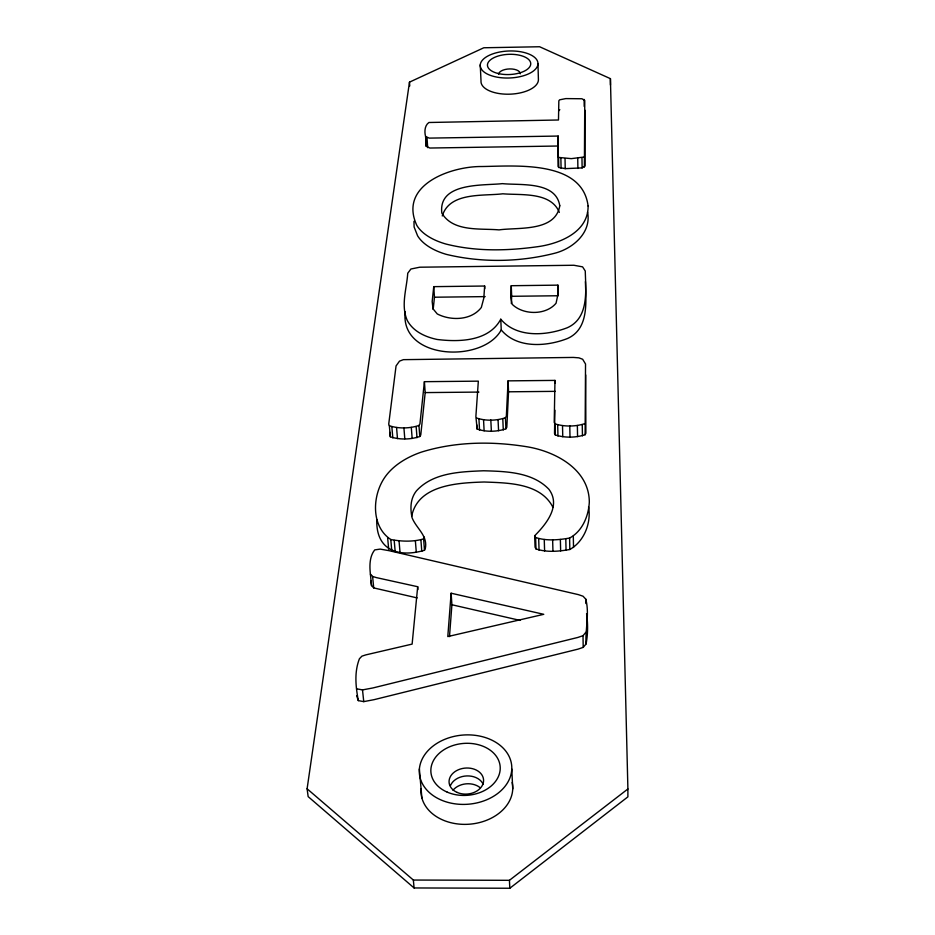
<?xml version="1.0" encoding="UTF-8"?>
<svg xmlns="http://www.w3.org/2000/svg" width="935" height="935" viewBox="0 0 935 935"><rect width="100%" height="100%" fill="white"/><g stroke="black" fill="none" stroke-linecap="round" stroke-linejoin="round"><path stroke-width="1.4" d="M627.899 788.965L627.888 796.854L509.82 888.25L414.088 887.958L308.153 796.62L307.101 788.789L409.483 82.14L483.816 47.767L539.624 46.75L610.415 78.657L627.899 788.965L509.423 880.314L413.352 880.045L307.101 788.789M405.206 311.776C399.712 360.104 482.974 363.411 501.242 329.938L500.774 319.221C516.611 338.049 546.32 335.852 567.311 327.729C589.237 318.017 585.742 290.411 585.263 271.01L582.575 266.849L573.868 265.26L419.768 267.211L410.921 269.011L407.742 273.23C406.725 288.833 400.612 305.406 407.286 320.518C413.328 331.574 425.226 336.916 437.031 339.452C459.097 342.187 488.865 341.509 500.774 319.221M476.675 424.677L477.13 429.036C486.095 432.157 496.964 431.888 505.917 428.791L505.438 417.735L506.349 416.192L508.091 380.861L554.969 380.405L554.221 422.375L555.028 423.859L555.32 434.962C564.705 437.954 575.773 437.825 585.111 434.717L585.871 433.209L585.696 374.923M554.911 410.231L554.513 433.466L555.32 434.962M557.903 285.14L557.727 295.507L556.056 303.232C545.865 315.422 523.319 315.188 512.216 304.331L510.674 297.166L511.258 285.713L557.903 285.14L558.16 295.752L511.679 296.301L511.316 303.489M584.387 167.073L584.772 100.407L581.944 98.759L565.804 98.596L559.586 99.835L558.838 100.84L558.487 119.996L428.92 122.497C424.654 125.395 424.303 131.87 425.589 136.452L429.2 138.111L558.183 136.054L557.809 156.367L558.546 157.407L558.768 167.458L565.231 168.639L582.119 167.903L585.076 166.009L584.913 110.201M558.183 136.054L558.031 166.418L558.768 167.458M425.694 140.005L426.243 146.363L429.843 148.034L558.405 146.012M508.091 380.861L508.546 391.8L506.828 427.26L505.917 428.791M484.646 286.028L483.804 298.195L481.326 307.475C471.38 320.495 450.927 320.997 437.253 313.938L433.01 308.795L432.18 301.479L433.746 286.648L484.646 286.028L484.774 288.681M449.49 636.618L451.909 604.758L451.126 593.222L543.761 614.318L447.795 636.571L451.126 593.222M586.058 643.958C585.17 629.056 589.646 613.944 585.789 599.171L583.054 596.226L578.368 594.625L389.159 550.692L380.171 549.102L374.748 549.897C369.43 556.43 369.5 566.072 370.4 574.102L372.598 576.451L376.373 577.608L417.688 586.724L412.125 644.098L365.737 654.909L361.915 656.16L359.414 658.766C354.12 672.429 355.756 686.676 358.304 700.607L363.75 701.624L374.058 699.672L577.994 649.147L583.206 647.371L586.058 643.958C588.01 634.035 587.963 623.587 586.572 613.605M433.174 309.392L434.459 297.213L433.746 286.648M477.13 429.036L475.88 416.461L478.334 381.153L424.408 381.679L425.191 392.595L420.773 434.974L419.78 436.516C410.57 439.625 399.514 439.917 390.304 436.762L390.024 432.379M424.408 381.679L419.944 423.917L418.95 425.46C409.694 428.557 398.614 428.849 389.357 425.717L388.715 424.186L396.054 365.936L399.49 361.144L403.382 359.659L573.365 357.427L578.905 357.848L582.657 359.262L585.532 364.019L585.111 434.717M411.645 516.4C417.816 484.599 458.279 482.834 484.155 482.004C507.927 482.939 540.442 482.892 552.924 507.237M442.267 215.973C449.665 191.698 483.407 196.245 502.831 193.79C521.005 195.38 550.773 191.511 559.34 212.374M376.793 519.685C375.8 550.925 399.175 557.692 424.49 550.283L425.308 548.553C428.031 535.556 416.25 528.439 412.054 517.686C410.091 508.476 410.301 498.554 416.426 490.875C433.162 472.479 460.464 471.766 483.559 470.772C506.01 471.415 532.354 471.941 548.962 489.344C561.199 505.777 546.309 524.021 534.668 535.767L535.065 547.185L535.989 548.915C546.683 552.562 558.838 551.451 569.836 549.488C584.211 541.423 591.469 522.758 588.547 506.84M424.49 550.283L423.613 538.887L424.432 537.158M559.06 110.622L559.796 109.617M357.041 688.896L362.511 689.901L372.866 687.961L577.772 637.471L583.008 635.695L585.871 632.294M534.668 535.767L535.603 537.485C546.344 541.12 558.534 540.009 569.59 538.046C582.411 531.244 588.618 515.98 589.319 502.048C589.167 469.697 556.29 451.921 528.205 446.965C492.827 441.075 455.742 441.413 421.299 452.143A75.677 48.304 -3.8 0 0 385.208 476.78C372.235 494.825 370.552 526.206 390.783 539.507C401.454 541.54 413.176 542.008 423.613 538.887M476.534 417.98C485.546 421.089 496.438 420.82 505.438 417.735M555.028 423.859C564.459 426.839 575.563 426.711 584.936 423.602M558.546 157.407L571.285 158.646L584.246 157.01M434.459 297.213L485.171 296.617M425.191 392.595L478.907 392.081M508.546 391.8L555.25 391.356M417.185 597.921L373.719 587.916L371.522 585.567L370.856 580.962M451.909 604.758L520.024 620.396M501.242 329.938C516.95 348.802 546.624 346.675 567.533 338.493C589.447 328.676 585.848 301 585.415 281.575M356.632 695.605L358.304 700.607M587.554 212.023C591.715 232.546 572.956 248.593 554.747 253.233C519.521 262.221 481.747 262.887 446.357 254.378A66.958 35.507 -2.8 0 1 417.583 235.772L414.111 226.995L413.971 221.303M362.511 689.901L363.75 701.624M372.598 576.451L373.719 587.916M370.4 574.102L371.522 585.567M413.352 880.045L414.088 887.958M390.783 539.507L391.8 550.902M387.651 537.812L388.679 549.184M394.196 540.348L395.189 551.743M419.371 769.002L421.872 797.906M389.357 425.717L390.304 436.762M399.035 540.816L400.016 552.199M391.858 426.863L392.805 437.919M396.557 427.517L397.48 438.585M417.688 586.724L417.91 589.599M403.897 427.692L404.797 438.76M415.362 540.664L416.274 552.059M420.902 539.986L421.79 551.381M411.295 427.388L412.16 438.457M416.157 426.652L417.01 437.72M418.95 425.46L419.78 436.516M409.483 82.14L409.752 85.962M427.026 137.749L427.681 147.66M425.589 136.452L426.243 146.363M478.954 419.125L479.55 430.182M509.423 880.314L509.82 888.25M483.547 419.78L484.12 430.836M490.817 419.944L491.366 431.012M480.251 64.854L481.011 80.901A28.74 13.616 -2.3 0 0 508.885 94.201A28.74 13.616 -2.3 0 0 538.42 79.907L537.964 63.825A28.88 13.499 -2.3 0 0 495.106 53.12A28.88 13.499 -2.3 0 0 494.229 76.541A28.88 13.499 -2.3 0 0 537.964 63.825M511.784 769.002A46.329 34.688 -4.6 0 1 441.297 800.079A46.329 34.688 -4.6 0 1 443.529 739.865A46.329 34.688 -4.6 0 1 511.784 769.002L512.731 788.906M498.051 419.651L498.565 430.719M502.796 418.915L503.287 429.983M511.258 285.713L511.679 296.301M535.603 537.485L535.989 548.915M538.689 538.77L539.063 550.201M544.252 539.495L544.602 550.925M552.632 539.659L552.947 551.101M554.969 380.405L555.039 383.14M557.692 424.958L557.973 436.072M560.357 539.448L560.649 550.89M565.792 538.934L566.061 550.376M562.508 425.624L562.765 436.738M565.032 158.576L565.231 168.639M569.777 425.799L569.999 436.914M569.59 538.046L569.836 549.488M560.871 158.167L561.082 168.23M573.295 536.024L573.529 547.466M583.008 635.695L583.206 647.371M577.362 425.495L577.561 436.61M585.789 599.171L585.859 603.531M582.26 424.747L582.447 435.862M577.736 158.389L577.9 168.452M584.106 99.426L584.211 106.415M581.967 157.84L582.119 167.903M610.415 78.657L610.45 85.05M450.495 785.494A17.227 13.032 -4.6 0 1 466.892 775.921A17.227 13.032 -4.6 0 1 483.243 784.43M452.984 790.215A17.169 13.043 -4.6 0 1 479.982 787.539M512.17 782.431A45.944 34.77 -4.6 0 1 469.054 824.226A45.944 34.77 -4.6 0 1 421.077 788.86M498.671 74.192A10.799 5.084 -2.3 0 1 509.762 68.921A10.799 5.084 -2.3 0 1 520.246 73.807M588.103 205.981C588.431 231.693 560.684 243.182 539.179 246.478C508.254 250.907 476.195 251.76 445.714 243.977A67.191 35.355 -2.8 0 1 416.858 225.464C398.1 185.095 450.612 166.266 481.642 166.523C514.998 166.114 582.213 159.745 588.103 205.981M559.773 205.758C555.448 232.114 517.838 227.182 499.045 229.893C480.38 228.198 453.078 232.196 441.823 213.075C438.106 181.998 483.512 185.761 502.411 183.634C520.187 185.469 555.857 180.911 559.773 205.758M447.21 792.132A34.747 26.016 -4.6 0 0 500.213 769.002A34.747 26.016 -4.6 0 0 449.174 746.971A34.747 26.016 -4.6 0 0 447.21 792.132M457.11 792.413A17.286 13.02 -4.6 0 0 483.57 780.97A17.286 13.02 -4.6 0 0 458.29 769.797A17.286 13.02 -4.6 0 0 457.11 792.413M497.887 73.444A21.669 10.121 -2.3 0 0 530.741 63.954A21.669 10.121 -2.3 0 0 498.647 55.89A21.669 10.121 -2.3 0 0 497.887 73.444"/></g></svg>
